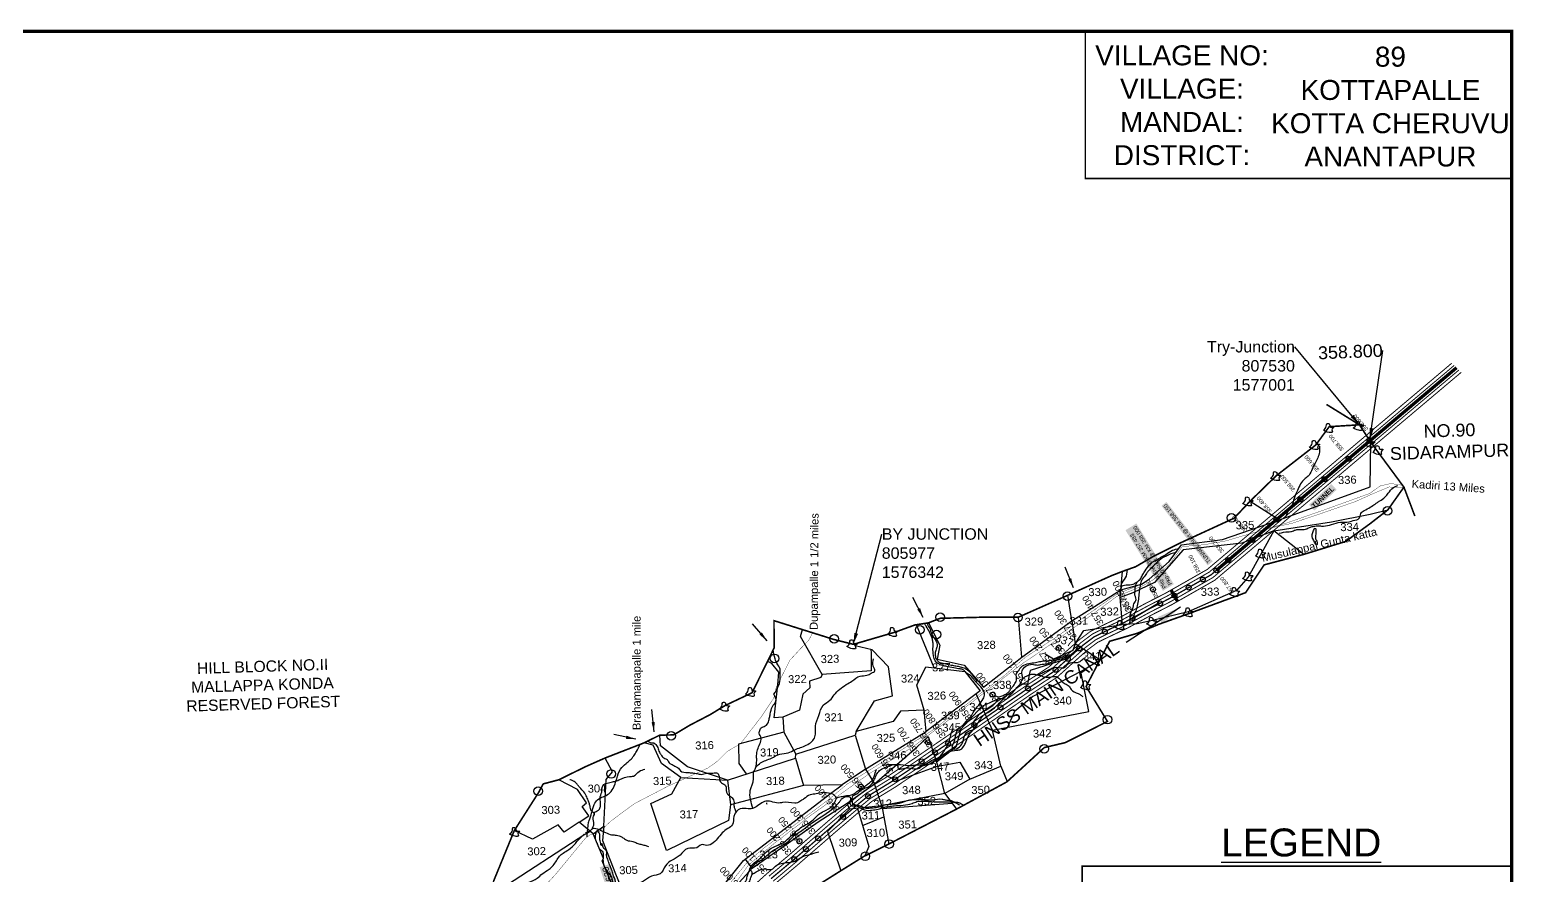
# Model space of a CAD drawing. Header units: feet. Extents: x 800423 to 808000, y 1573223 to 1578223.
# Drawn here: x 803457 to 807996, y 1575635 to 1578223 of the extents above; entities that cross this region are included whole.
import ezdxf
from ezdxf import colors
from ezdxf.entities.mleader import LeaderData, LeaderLine
from ezdxf.enums import TextEntityAlignment as Align
from ezdxf.math import Vec2, Vec3

# ---------------------------------------------------------------- set-up
doc = ezdxf.new("R2010")
doc.units = ezdxf.units.FT
doc.header["$LTSCALE"] = 15
doc.header["$MEASUREMENT"] = 0
doc.header["$PDMODE"] = 32
doc.header["$PDSIZE"] = 15
doc.linetypes.add('HIDDEN2', pattern=[0.1875, 0.125, -0.0625])
for name, color, linetype in [('CANAL1', 7, 'Continuous'), ('CRDS STONES', 7, 'Continuous'), ('CSMark', 72, 'Continuous'), ('HILL', 17, 'Continuous'), ('PAPER SIZE', 10, 'Continuous'), ('PLOT', 7, 'Continuous'), ('PLOT NO', 7, 'Continuous'), ('ROADS', 6, 'Continuous'), ('STRUCTURE', 5, 'Continuous'), ('TABLE', 7, 'Continuous'), ('TANKS-STREAM', 4, 'Continuous'), ('text', 10, 'Continuous'), ('text2', 7, 'Continuous'), ('VILLAGE STONES', 240, 'Continuous')]:
    doc.layers.add(name, color=color, linetype=linetype)
doc.layers.add('VILLAGE BOUNDRY', color=5, linetype='HIDDEN2', lineweight=100)
doc.styles.add('A', font='arial.ttf')
doc.styles.get("Standard").update_dxf_attribs({"font": 'arial.ttf'})
doc.linetypes.add('DOTS', pattern='A,1e-06,-3,["●",Standard,S=3,R=0,X=-1.25,Y=-1.25],-3', length=6.000001)
doc.dimstyles.get("Standard").update_dxf_attribs({"dimtxt": 0.18, "dimasz": 0.18, "dimexe": 0.18, "dimexo": 0.0625, "dimgap": 0.09, "dimtad": 0, "dimtih": 1, "dimtoh": 1, "dimdec": 4, "dimzin": 0, "dimdsep": 46, "dimtxsty": 'Standard', "dimcen": 0.09, "dimadec": 0, "dimazin": 0, "dimtfac": 1, "dimtdec": 4, "dimtofl": 0, "dimtmove": 0, "dimatfit": 3, "dimfxl": 1, "dimtolj": 1, "dimtzin": 0, "dimarcsym": 0})

msp = doc.modelspace()

# ---------------------------------------------------------------- linework, layer by layer
at = {"layer": 'CANAL1', "color": 1, "const_width": 3}
for points in [[(805654.6, 1575588.4), (805712, 1575640.1), (805778.7, 1575696), (805900.4, 1575801.7), (805970.2, 1575861), (806010.1, 1575894), (806048.4, 1575917.4), (806084.4, 1575939.5), (806164.5, 1575993.4), (806314.3, 1576096), (806497.8, 1576222.2), (806575.4, 1576272.9), (806621.7, 1576314.6), (806667.9, 1576355.7), (806703.5, 1576382.4), (806744, 1576402.1), (806799.2, 1576428.1), (806870.2, 1576466.8), (806933, 1576498.9), (807059.9, 1576571.2), (807808, 1577202.3)], [(805738.2, 1575609.9), (805804.7, 1575665.6), (805926.5, 1575771.4), (805995.8, 1575830.4), (806033.3, 1575861.3), (806069.3, 1575883.3), (806106.1, 1575905.8), (806187, 1575960.3), (806336.9, 1576063), (806520.1, 1576189), (806599.9, 1576241.1), (806648.4, 1576284.8), (806693.2, 1576324.7), (806724.5, 1576348.1), (806761.3, 1576366), (806817.3, 1576392.5), (806888.9, 1576431.4), (806952, 1576463.7), (807082.9, 1576538.2), (807837.1, 1577174.5)]]:
    msp.add_lwpolyline(points, dxfattribs=at)
at = {"layer": 'CANAL1', "color": 5, "const_width": 3}
for points in [[(805718.6, 1575632.5), (805785.2, 1575688.4), (805906.9, 1575794.1), (805976.6, 1575853.4), (806015.9, 1575885.8), (806053.6, 1575908.9), (806089.8, 1575931.1), (806170.1, 1575985.1), (806320, 1576087.8), (806503.4, 1576213.9), (806581.5, 1576264.9), (806628.4, 1576307.2), (806674.2, 1576347.9), (806708.8, 1576373.8), (806748.3, 1576393.1), (806803.7, 1576419.2), (806874.9, 1576457.9), (806937.8, 1576490.1), (807065.7, 1576562.9), (807815.3, 1577195.3)], [(805731.7, 1575617.4), (805798.2, 1575673.2), (805920, 1575779), (805989.4, 1575838.1), (806027.5, 1575869.5), (806064.1, 1575891.8), (806100.6, 1575914.2), (806181.3, 1575968.6), (806331.3, 1576071.3), (806514.5, 1576197.3), (806593.7, 1576249), (806641.7, 1576292.3), (806686.9, 1576332.4), (806719.2, 1576356.6), (806757, 1576375.1), (806812.8, 1576401.4), (806884.2, 1576440.2), (806947.3, 1576472.5), (807077.2, 1576546.4), (807829.8, 1577181.4)]]:
    msp.add_lwpolyline(points, dxfattribs=at)
at = {"layer": 'CANAL1', "color": 1, "linetype": 'HIDDEN2', "ltscale": 5, "const_width": 4}
msp.add_lwpolyline([(805725.1, 1575625), (805791.7, 1575680.8), (805831.8, 1575715.6), (805913.5, 1575786.5), (805983, 1575845.7), (806021.7, 1575877.6), (806058.8, 1575900.3), (806095.2, 1575922.7), (806175.7, 1575976.8), (806226.6, 1576011.7), (806325.6, 1576079.5), (806427.2, 1576149.4), (806508.9, 1576205.6), (806587.6, 1576257), (806633.1, 1576297.9), (806680.5, 1576340.2), (806714, 1576365.2), (806752.6, 1576384.1), (806808.2, 1576410.3), (806879.5, 1576449.1), (806915.9, 1576467.7), (806942.5, 1576481.3), (807071.4, 1576554.7), (807087.6, 1576568.3), (807822.6, 1577188.4)], dxfattribs=at)
at = {"layer": 'CANAL1', "color": 79, "const_width": 10}
for points in [[(807087.6, 1576568.3), (807822.6, 1577188.4)], [(806969, 1576473.3), (806949.2, 1576508.1)]]:
    msp.add_lwpolyline(points, dxfattribs=at)
at = {"layer": 'CANAL1', "color": 1, "linetype": 'HIDDEN2', "ltscale": 100, "const_width": 2}
for points in [[(807087.5, 1576568.3), (807087.6, 1576568.3), (807124.3, 1576599.3)], [(806959.2, 1576490.7), (807071.4, 1576554.7), (807087.6, 1576568.3)], [(806915.9, 1576467.7), (806942.5, 1576481.3), (806959.2, 1576490.7)]]:
    msp.add_lwpolyline(points, dxfattribs=at)
at = {"layer": 'CANAL1', "color": 3}
for p in [(807556.3, 1576964.3), (807492.1, 1576909.6), (807418.5, 1576847.5), (807345, 1576785.4), (807271.4, 1576723.4), (807197.8, 1576661.3), (807002.9, 1576515.7), (807046.3, 1576540.4), (806959.4, 1576490.9)]:
    msp.add_point(p, dxfattribs=at)
at = {"layer": 'CSMark', "color": 5, "const_width": 4.9}
msp.add_lwpolyline([(806677.2, 1575663.4), (807991.5, 1575663.4), (807991.5, 1573747.5), (806675.4, 1573747.6)], close=True, dxfattribs=at)
at = {"layer": 'CSMark', "color": 3}
for p in [(807124.3, 1576599.3), (807087.5, 1576568.3), (806915.9, 1576467.7), (806831, 1576422.7), (806831, 1576422.7), (806746.4, 1576381), (806668.3, 1576329.3), (806633.1, 1576297.9), (806595.7, 1576264.3), (806511.3, 1576207.2), (806427.2, 1576149.4), (806347.3, 1576094.5), (806226.6, 1576011.7), (806266.8, 1576039.3), (806186.2, 1575984), (806105, 1575929.2), (806021.7, 1575877.6), (805945.3, 1575813.6), (805869.5, 1575748.4), (805796.4, 1575684.9), (805831.8, 1575715.6)]:
    msp.add_point(p, dxfattribs=at)
at = {"layer": 'CSMark', "color": 2}
for p in [(806894, 1576510), (806605, 1576331), (806403, 1576188), (806205, 1576042), (806000, 1575907), (805812, 1575740)]:
    msp.add_point(p, dxfattribs=at)
at = {"layer": 'PAPER SIZE', "color": 5, "const_width": 4.9}
msp.add_lwpolyline([(807991.5, 1578217.8), (806686.8, 1578217.8), (806686.8, 1577767), (807991.5, 1577767)], close=True, dxfattribs=at)
at = {"layer": 'PLOT', "lineweight": -2}
for points in [[(807191.1, 1576780.1), (807280.8, 1576723.3), (807558, 1576824), (807559.9, 1576960.8)], [(807263.2, 1576689.1), (807439.8, 1576716.7), (807557.9, 1576740.3), (807612.4, 1576753.5)], [(806646, 1576413.9), (806795.3, 1576508.5), (806858.8, 1576525.7), (806882.4, 1576541), (806943.7, 1576595.8), (806981.1, 1576647), (807106.8, 1576662.5), (807280.8, 1576723.3)], [(807263.2, 1576689.1), (807165.8, 1576651.8), (806986.5, 1576631.4), (806898.9, 1576531.1), (806831.8, 1576499.5), (806793.1, 1576485.3)], [(807355.1, 1576617.2), (807263.2, 1576689.1), (807184.9, 1576547.3), (807149, 1576506.6), (807001.5, 1576441.5), (807003.5, 1576436.1)], [(807001.5, 1576441.5), (806892.2, 1576415.4), (806845.9, 1576404.5), (806800.4, 1576402.4), (806793.1, 1576485.3), (806800.6, 1576565.3)], [(806646, 1576413.9), (806632.9, 1576492.1)], [(806206.5, 1576407.7), (806242.1, 1576339.8), (806233.3, 1576296.2), (806315.7, 1576278.1), (806375.6, 1576210.6), (806492.2, 1576302.4), (806482, 1576425.1)], [(806492.2, 1576302.4), (806646, 1576413.9), (806655.6, 1576343.3), (806682.1, 1576383.9), (806800.4, 1576402.4)], [(806030.4, 1576326.3), (806031, 1576315.8), (806031.7, 1576260.5), (805881.8, 1576249.7), (805815, 1576366.2), (805821.5, 1576387)], [(806224.6, 1576270.2), (806170.6, 1576402.2)], [(805982.7, 1576337.3), (805981, 1576343.2)], [(805986.1, 1576075.7), (806042, 1576169.2), (806096.8, 1576184.5), (806084.4, 1576273.3), (806034.5, 1576325.4), (805982.7, 1576337.3)], [(806671.2, 1576333.2), (806627.3, 1576296.3), (806518.1, 1576262.5), (806515.3, 1576248.6), (806509.6, 1576220.6), (806487, 1576220.2), (806444.8, 1576173.6), (806422.8, 1576176), (806370.1, 1576152.3), (806305.7, 1576082.1), (806290.6, 1576027.7), (806231.6, 1575982)], [(806673.5, 1576258.8), (806731.4, 1576294.4), (806655.6, 1576343.3), (806648.5, 1576323.4), (806589.8, 1576297.1), (806564.3, 1576311.9)], [(805881.8, 1576249.7), (805877.9, 1576240.3), (805842.7, 1576229.3), (805843.8, 1576209.3), (805822.7, 1576189.4), (805812.4, 1576140.6), (805760.7, 1576119.3), (805734.6, 1576117), (805745.4, 1576218.4), (805748.7, 1576256.4), (805727.4, 1576283.6), (805717.5, 1576288.6)], [(806193.6, 1576140.5), (806171.4, 1576217.4), (806198.6, 1576273.4), (806224.6, 1576270.2), (806318.6, 1576258.7), (806364.7, 1576199.5), (806200, 1576075.6)], [(806403, 1576079.3), (806697, 1576136.5), (806673.5, 1576258.8), (806526.6, 1576182.2), (806470.4, 1576136.3), (806449.1, 1576088.3)], [(806428.2, 1575968.8), (806403, 1576079.3), (806352.7, 1576190.4)], [(806012.6, 1575959.3), (806200, 1576075.6), (806193.6, 1576140.5), (806121.1, 1576137.8), (806098.4, 1576105.9), (805986.1, 1576075.7), (805982.4, 1576064)], [(805760.7, 1576119.3), (805764.7, 1576073.5), (805801, 1576006.4)], [(805592, 1575926.8), (805469.9, 1575966.8), (805386.6, 1576031.6), (805384.8, 1576064.3)], [(805764.7, 1576073.5), (805625.3, 1576037), (805626.2, 1575977.2), (805649.3, 1575945.4)], [(805799.6, 1575994.1), (805801, 1576006.4), (805982.4, 1576064), (806014.5, 1575960.6), (805942.4, 1575912.5)], [(806042.1, 1575915.1), (806171.1, 1576027.6), (806205.5, 1576059.9), (806235.9, 1575969.1), (806111.8, 1575924.5), (806073, 1575942)], [(805448.7, 1575934.3), (805390, 1575977.4), (805364.6, 1576033.9), (805336.9, 1576040.7)], [(805213, 1575785.4), (805220.6, 1575928.7), (805240.2, 1575951.9), (805217.2, 1575994.2)], [(805592, 1575926.8), (805799.6, 1575994.1), (805824.5, 1575909.9)], [(806014.5, 1575960.6), (806042.1, 1575915.1)], [(806235.9, 1575969.1), (806302.9, 1575981.1), (806333.8, 1575929.2), (806428.2, 1575968.8), (806447.8, 1575922.2)], [(806257.4, 1575886.1), (806235.9, 1575969.1)], [(805138.4, 1575797.8), (805167.5, 1575817.1), (805147.3, 1575846.1), (805160.4, 1575857.2), (805133.4, 1575897.6), (805075.9, 1575927.7)], [(805180.4, 1575762.6), (805213, 1575785.4), (805209.1, 1575741.8), (805248.7, 1575640.2), (805270.7, 1575587.7), (805358, 1575457.3), (805493.4, 1575516.9), (805518, 1575527.3), (805640.7, 1575680.3), (805907.4, 1575885.5), (805942.4, 1575912.5), (805824.5, 1575909.9), (805601, 1575851.2), (805594.8, 1575802.9), (805408.6, 1575711.8), (805405.3, 1575710.8), (805357.1, 1575854.9), (805421.9, 1575885.1), (805448.7, 1575934.3), (805592, 1575926.8), (805601, 1575851.2)], [(805667.7, 1575657.1), (805778.8, 1575734.4), (805869.3, 1575798.5), (805958.5, 1575856.6), (806042.1, 1575915.1)], [(806257.4, 1575886.1), (806064.2, 1575848.3), (806042.1, 1575915.1)], [(806333.8, 1575929.2), (806257.4, 1575886.1), (806292.3, 1575837.7)], [(805964.9, 1575837.4), (805898, 1575769.6), (805939, 1575649.5)], [(806064.2, 1575848.3), (805964.9, 1575837.4), (805958.5, 1575856.6)], [(805989.4, 1575840), (806024.2, 1575723.3), (806012.4, 1575694.8)], [(806064.2, 1575848.3), (806085.6, 1575731.1)], [(806065.8, 1575839.3), (806278.9, 1575856.3)], [(805275.8, 1575451.7), (805291, 1575479.9), (805208.3, 1575679.5), (805212.1, 1575686.8), (805180.4, 1575762.6), (805138.4, 1575797.8), (805092.6, 1575767.5), (805073.7, 1575790.2), (804995.4, 1575745.8), (804939.6, 1575772.4)], [(806004.9, 1575787.9), (806070.4, 1575814.2)], [(805172.4, 1575769.3), (805155.4, 1575760.4), (804895.5, 1575590.9), (804875.2, 1575615.2)], [(805520, 1575507.2), (805543.8, 1575516.1), (805587.9, 1575569.7), (805657.8, 1575647.5), (805667.7, 1575657.1), (805646.5, 1575684.8)]]:
    msp.add_lwpolyline(points, dxfattribs=at)
for points in [[(805734.1, 1576189.4), (805752.8, 1576234.3), (805752.8, 1576250.7), (805752.9, 1576266), (805743.1, 1576284), (805737.3, 1576297.6), (805732, 1576325.7)], [(805711, 1575857.1), (805712, 1575853.2)]]:
    msp.add_spline(points, degree=3, dxfattribs=at)
at = {"layer": 'ROADS', "linetype": 'HIDDEN2', "lineweight": -2, "ltscale": 5, "const_width": 1}
for points in [[(807657.3, 1576828.8), (807620.8, 1576834.1), (807588.8, 1576826.5), (807556.2, 1576803.4), (807422, 1576754.9), (807302.5, 1576713.2), (807184.9, 1576678.6), (807113.5, 1576657.6), (807049, 1576646.7), (806983.7, 1576641.2), (806947.7, 1576591.7), (806896, 1576540.5), (806865.3, 1576522.5), (806812.6, 1576500.4), (806782.6, 1576488.2), (806699.3, 1576426.9), (806560.5, 1576327.9), (806495, 1576283.6), (806413, 1576221.2), (806342, 1576166.5), (806247, 1576094), (806155.8, 1576026.2), (806024.5, 1575945.6), (805945.5, 1575889.3), (805848, 1575819.6), (805736.7, 1575734.5), (805656, 1575666.7), (805620.2, 1575616.6)], [(806866.9, 1576529.1), (806783.1, 1576495.7), (806685.3, 1576427.1), (806599.4, 1576365), (806503.5, 1576302.7), (806437.2, 1576244.9), (806383.3, 1576205.3), (806318.8, 1576155), (806215.5, 1576076.9), (806166, 1576045.6), (806069.1, 1575983.7), (805958.4, 1575914.7), (805900.8, 1575866.7), (805824.6, 1575810.1), (805701.9, 1575717.6), (805654.5, 1575677.6), (805538.9, 1575538.2), (805505.2, 1575514.4), (805386.8, 1575464.1), (805292.6, 1575421.3), (805257.1, 1575410.9), (805254.3, 1575411.5)]]:
    msp.add_lwpolyline(points, dxfattribs=at)
at = {"layer": 'ROADS', "linetype": 'HIDDEN2', "lineweight": -2, "ltscale": 10, "const_width": 1}
msp.add_lwpolyline([(807658.4, 1576822.8), (807616.4, 1576823.5), (807569.7, 1576804.2), (807513.7, 1576779), (807403.8, 1576740.9), (807319.2, 1576712.3), (807236.2, 1576694)], dxfattribs=at)
at = {"layer": 'ROADS', "lineweight": -2}
msp.add_lwpolyline([(806912.7, 1576469.2), (806832.8, 1576421.3)], dxfattribs=at)
at = {"layer": 'ROADS', "linetype": 'DOTS', "lineweight": -2, "ltscale": 0.15, "const_width": 1}
msp.add_lwpolyline([(805004.8, 1575571.8), (805067.2, 1575639.8), (805156.5, 1575748.2), (805170.6, 1575758.7), (805201.8, 1575770.6), (805237.7, 1575803.5), (805307, 1575854.6), (805409.4, 1575907.8), (805532.2, 1575963.7), (805562.4, 1575985.4), (805590.5, 1576014), (805631.7, 1576038.1), (805693.8, 1576118.4), (805733.5, 1576177.7), (805741.1, 1576211.4), (805783.2, 1576293.9), (805813.8, 1576327.2), (805840.5, 1576354.9), (805853, 1576378.1)], dxfattribs=at)
at = {"layer": 'ROADS', "linetype": 'DOTS', "lineweight": -2, "ltscale": 0.15}
msp.add_open_spline([(805162.2, 1575753.1), (805163, 1575761.3), (805167.2, 1575801.7), (805165.2, 1575791.8), (805174.7, 1575821.2), (805179.5, 1575836.8), (805184.2, 1575853.5), (805197.2, 1575874), (805226.3, 1575878.1), (805244.7, 1575904), (805252.8, 1575930.6), (805261.2, 1575959.6), (805279.8, 1575975.9), (805298.9, 1575991.2), (805313, 1576011.6), (805320.9, 1576028.6), (805324.3, 1576035.7)], degree=3, knots=[518.586901, 518.586901, 518.586901, 518.586901, 524.760494, 548.796993, 571.438449, 591.742859, 604.810769, 623.547864, 662.876824, 684.354141, 716.632361, 748.857032, 773.745062, 790.616548, 823.796868, 848.139985, 848.139985, 848.139985, 848.139985], dxfattribs=at)
at = {"layer": 'TANKS-STREAM', "lineweight": -2}
for points in [[(807403.1, 1576948.2), (807403.3, 1576930.3), (807397.8, 1576912.6), (807390.2, 1576896.2), (807380.7, 1576878.4), (807371.2, 1576859.3), (807359.3, 1576849.5), (807335.5, 1576813), (807325.5, 1576788.5), (807318.8, 1576766), (807307.8, 1576750.9), (807296.3, 1576728.9), (807293.7, 1576726.9)], [(807280.1, 1576682.1), (807306.8, 1576686.6), (807315.1, 1576686.9), (807326.9, 1576690.9), (807336.8, 1576693.5), (807350, 1576693.6), (807363.3, 1576695), (807372.7, 1576699.3), (807383.9, 1576702.9), (807393.4, 1576704.5), (807403.4, 1576704.5), (807415.7, 1576703.9), (807440.2, 1576708.7), (807467.8, 1576715.9), (807493.3, 1576716.4), (807500.9, 1576719.2), (807521.9, 1576725.5), (807527.9, 1576734.3), (807529.6, 1576742.6), (807540, 1576751.2), (807558.5, 1576761.8), (807573.5, 1576771.2), (807580.9, 1576776.4), (807588.1, 1576780.9), (807603.7, 1576792.8), (807613.7, 1576804.1), (807629.4, 1576821.8), (807643.1, 1576828.1)], [(807388.5, 1576697.4), (807385, 1576690.2), (807382.2, 1576666.6), (807385, 1576660.9), (807388.2, 1576654.3), (807391.6, 1576648.4), (807394.7, 1576645.3), (807396.6, 1576650.8), (807395, 1576658.2), (807391.2, 1576664.4), (807391, 1576671), (807391.8, 1576686.5), (807392.1, 1576691.7), (807392.5, 1576695.3), (807388.5, 1576697.4)], [(806795.6, 1576511.5), (806796.6, 1576516.9), (806833.3, 1576526.4), (806842.4, 1576531.6), (806852, 1576537.9), (806859.7, 1576550.1), (806865.9, 1576561.2), (806881.6, 1576582.8), (806895.3, 1576595.8), (806912, 1576604.2), (806919.4, 1576610), (806927.7, 1576613.6), (806933.2, 1576617), (806953.8, 1576629.8), (806972.4, 1576635.1)], [(806965.8, 1576626.1), (806964.4, 1576624.2), (806948.1, 1576618.7), (806941, 1576614.9), (806928.9, 1576609.7), (806888.9, 1576575.5), (806878.4, 1576565), (806872.4, 1576556.2), (806861.2, 1576541.4), (806857, 1576532.3), (806855.2, 1576524.7), (806853.3, 1576515.7), (806851.4, 1576501), (806845.4, 1576460.3), (806843, 1576451.5), (806840.9, 1576443.7), (806837.7, 1576438.2), (806835, 1576430.3), (806830.5, 1576412.1), (806830, 1576408.5)], [(806814.6, 1576570.3), (806808.8, 1576545.2), (806796.9, 1576525.3), (806795.6, 1576511.5), (806788.2, 1576504.1)], [(806823.2, 1576403.4), (806823, 1576409.7), (806824, 1576415.8), (806823.7, 1576425.9), (806826, 1576438), (806828, 1576444), (806831.1, 1576450.1), (806833.8, 1576458.9), (806835.7, 1576465.8), (806842, 1576479.1), (806838, 1576497.5), (806839.2, 1576502.9), (806839.5, 1576516.4), (806842.2, 1576526.4), (806846.6, 1576534.1)], [(806279.5, 1576027.8), (806281.2, 1576034.5), (806285.1, 1576044), (806288.5, 1576056.1), (806291.4, 1576068.4), (806294.6, 1576077.6), (806298.7, 1576083.6), (806303.5, 1576088.5), (806311.7, 1576094.6), (806317.7, 1576101.1), (806337, 1576122.7), (806341.5, 1576129.7), (806350.7, 1576144.1), (806361.6, 1576156.8), (806374.6, 1576175.6), (806377.7, 1576182), (806378.4, 1576190.4), (806348.1, 1576231.7), (806336.7, 1576245.4), (806319.7, 1576257.2), (806313.2, 1576264.2), (806303.4, 1576266.6), (806284.5, 1576269.8), (806259.5, 1576274.8), (806247.6, 1576277.9), (806238.6, 1576282), (806232.7, 1576285.5), (806221.1, 1576314.8), (806220.9, 1576334.7), (806221.2, 1576341.9), (806220.5, 1576348.8), (806217.8, 1576361.2), (806210, 1576379.3), (806200.1, 1576397.2), (806193.7, 1576405.7)], [(806203, 1576407.2), (806204.5, 1576400.1), (806207.1, 1576396.6), (806210.7, 1576391.4), (806214.3, 1576380.6), (806217.9, 1576371.2), (806224.3, 1576361.7), (806233.4, 1576340.6), (806231.8, 1576330.5), (806227.4, 1576316.6), (806228.8, 1576302.1), (806231.1, 1576296.3), (806237.9, 1576288.8), (806256.2, 1576283.4), (806272.3, 1576279.2), (806287.8, 1576276.7), (806300.5, 1576274.3), (806314.9, 1576270.1), (806320.4, 1576267.4), (806355.5, 1576228.3)], [(806494.2, 1576235.2), (806494.2, 1576243.2), (806492.4, 1576256.7), (806494.6, 1576264.2), (806528.4, 1576280.7), (806536.2, 1576278.9), (806549.9, 1576280.1), (806570.9, 1576283.6), (806587.4, 1576289.9), (806596.4, 1576294.1), (806605.6, 1576295.3), (806619.9, 1576300.6), (806626.6, 1576303.5), (806634.6, 1576309.1), (806644.4, 1576310.7), (806662.7, 1576333.7)], [(805679.1, 1575966.7), (805693.3, 1575979.1), (805726.5, 1575993.9), (805752.2, 1576006.3), (805777.5, 1576010), (805797.9, 1576019.4), (805833, 1576033.4), (805859.6, 1576059), (805860.9, 1576091.8), (805871.4, 1576124.8), (805885.1, 1576155.5), (805904.9, 1576170.8), (805918.6, 1576187.4), (805955.1, 1576218.7), (805972.6, 1576229.5), (805997.7, 1576244.7), (806018.6, 1576247.5), (806031.8, 1576253.8), (806043, 1576261.2), (806037.6, 1576275), (806039, 1576298.2)], [(806410, 1576186.2), (806419.7, 1576181.9), (806426.6, 1576182.6), (806432, 1576184.5), (806438.1, 1576187.3), (806448.7, 1576193.2), (806455, 1576199.4), (806458.1, 1576204.7), (806461.6, 1576209.1), (806465.2, 1576212.7), (806469.3, 1576218.4), (806475.8, 1576232.4), (806476.4, 1576252.4), (806485.5, 1576265.6), (806488, 1576269.8), (806524.6, 1576285.1), (806542.9, 1576288.5), (806558.1, 1576291.1), (806575.1, 1576292.3), (806587, 1576294.9), (806603, 1576299.9), (806613.5, 1576302.6), (806619.5, 1576305.8), (806627.7, 1576310.6)], [(806539.9, 1576248.9), (806549.7, 1576252.1), (806556.9, 1576256), (806568.9, 1576261.2), (806576.3, 1576265.1), (806586.5, 1576269.6), (806597.9, 1576271.8), (806625.5, 1576273), (806631.9, 1576280.1), (806645.1, 1576286.3), (806668.4, 1576288.2), (806677.8, 1576296.1), (806688.3, 1576301.9)], [(806313.9, 1575849.4), (806305.9, 1575854), (806299.3, 1575857.2), (806288.6, 1575858.3), (806279.3, 1575862.5), (806269.1, 1575864.3), (806258.5, 1575865.4), (806248.4, 1575867.7), (806220.1, 1575865.5), (806200.9, 1575865.3), (806186.2, 1575866.9), (806173.2, 1575866.5), (806148.5, 1575864.8), (806116.8, 1575855), (806107.7, 1575853.3), (806080.6, 1575851.5), (806070.6, 1575849.5), (806054.8, 1575844), (806038, 1575841.3), (806024.3, 1575840), (806015.7, 1575839.9), (806010.3, 1575842.3), (806002.2, 1575846), (805994.3, 1575848.2), (805981.9, 1575850.7), (805976.9, 1575852.5), (805974.9, 1575854.1), (805973.9, 1575860.1), (805975.9, 1575878.3), (805983.8, 1575882.4), (805990.2, 1575886.4), (805999.4, 1575895.3), (806008, 1575900.4), (806021.1, 1575905.4), (806038.2, 1575921.4), (806044.8, 1575937), (806052.1, 1575950.3), (806063.3, 1575959.9), (806082.1, 1575968.3), (806112.6, 1575969.7), (806114.6, 1575961.5), (806126.1, 1575961.6), (806141.9, 1575964.2), (806162.3, 1575961.5), (806175.8, 1575962.1), (806186.2, 1575969), (806208.7, 1575975.5), (806221.3, 1575981.6), (806229.9, 1575987.2), (806236.1, 1575992), (806249.4, 1575999.1), (806266, 1576010.9), (806294.1, 1576018.4), (806305.1, 1576020.5), (806316.7, 1576033.6), (806322.2, 1576046.1), (806330.9, 1576064.9), (806346.5, 1576084), (806356, 1576097.4), (806366.6, 1576113.9), (806374.2, 1576124.1), (806385.3, 1576132), (806392, 1576135.6), (806423.3, 1576161.7), (806439.7, 1576179), (806449.7, 1576187.9), (806462.4, 1576193.1), (806471.3, 1576202.8), (806479.3, 1576211.6), (806487, 1576220.2), (806492.1, 1576231.9), (806515.3, 1576248.6), (806529.1, 1576250.9), (806541.5, 1576248.5), (806550.7, 1576246.3), (806561.7, 1576242.2), (806601.7, 1576241.7), (806618.5, 1576225.4), (806625.1, 1576221.3), (806637.2, 1576213.9), (806643, 1576204), (806647.4, 1576199.6), (806670.5, 1576188.4), (806679.3, 1576182.2)], [(805669.4, 1575840.4), (805662.4, 1575867.3), (805661.6, 1575894.8), (805671.5, 1575930.1), (805672.6, 1575953), (805678, 1575963.2), (805680.4, 1575974.9), (805681.3, 1575988.6), (805680.9, 1576001.6), (805690.8, 1576037.3), (805695, 1576055.3), (805689.1, 1576070.1), (805689.6, 1576075.6), (805695.3, 1576086.4), (805707.6, 1576092.2), (805717.5, 1576105.3), (805720.5, 1576118.4), (805722.9, 1576128.8), (805729.1, 1576151.6), (805740, 1576167.7), (805734.1, 1576189.4)], [(806279.5, 1576027.8), (806283.8, 1576022.4), (806301.9, 1576028.4), (806306.1, 1576032.1), (806314, 1576051.5), (806329.7, 1576076.4), (806346.7, 1576084.3), (806344.8, 1576097.4), (806344.6, 1576102), (806352, 1576113.5), (806360.9, 1576126.4), (806376.8, 1576137.6), (806388.3, 1576144.5), (806394.2, 1576149.1), (806413.6, 1576165.5), (806422.8, 1576176), (806422.6, 1576174.3)], [(806065.2, 1575972.1), (806084.5, 1575974.2), (806103.1, 1575974.8), (806121.7, 1575974.4), (806152.1, 1575971.2), (806166.9, 1575972.9), (806196.8, 1575975.3), (806216.6, 1575986.9), (806233.9, 1575993.7), (806248.1, 1576005.7), (806254.6, 1576015.7), (806260.9, 1576025.1), (806273.6, 1576056.2), (806276.2, 1576069.1), (806281.4, 1576082)], [(805348.3, 1576046.3), (805355.2, 1576041.5), (805359.1, 1576040.9), (805364.3, 1576040.9), (805367.7, 1576039.2), (805372.7, 1576035.1), (805376.6, 1576029.6), (805379.8, 1576022.8), (805382.2, 1576015.6), (805385.3, 1576009.2), (805390, 1576001.8), (805393.7, 1575996.9), (805400, 1575992.9), (805405.3, 1575990.7), (805408.4, 1575988.1), (805415.5, 1575977.7), (805419.6, 1575975.9), (805431, 1575969.4), (805439.2, 1575965.5), (805447.9, 1575955.2), (805470.6, 1575950), (805484.4, 1575948.6), (805499.3, 1575946.6), (805511.8, 1575944.1), (805527.9, 1575947.8), (805546.9, 1575948.2), (805561.5, 1575947.8), (805564.8, 1575943.2), (805567.2, 1575935), (805568.6, 1575924.5), (805573.7, 1575918.5), (805586, 1575909.8), (805588.7, 1575889.6), (805593.6, 1575881.9), (805601, 1575876.6), (805610.1, 1575866.5), (805611.8, 1575858.3), (805611.9, 1575845.6), (805615.1, 1575836), (805617.8, 1575829.3)], [(805207.7, 1575889.8), (805213.3, 1575913.5), (805228.1, 1575918.1), (805236.3, 1575920.6), (805250.5, 1575923.4), (805262.4, 1575928.4), (805292.3, 1575937.6), (805304.1, 1575939.2), (805322.1, 1575953.4), (805339.3, 1575960.3)], [(805924.1, 1575869.5), (805928.4, 1575873), (805943.1, 1575877), (805959.7, 1575879.6), (805974.7, 1575882.4), (805987.2, 1575891.7), (806001.5, 1575900.2), (806014.9, 1575909.8), (806026.5, 1575918.8), (806034.9, 1575926.9), (806044, 1575949.2), (806047.5, 1575959.1)], [(805157.4, 1575765), (805169.9, 1575771.4), (805177.3, 1575776.7), (805180.3, 1575782.6), (805183, 1575791.4), (805181, 1575812.6), (805184.6, 1575825), (805177.6, 1575830.2), (805171.9, 1575844.1), (805169.2, 1575854.3), (805165.7, 1575864.3), (805159.4, 1575879), (805149.6, 1575894), (805137.4, 1575907.2), (805131.8, 1575914), (805125.9, 1575919.9), (805119.1, 1575924.1), (805109.1, 1575927.9)], [(805184.2, 1575820.2), (805184.3, 1575825.5), (805197.1, 1575834.8), (805200.2, 1575838.1), (805203.7, 1575849.2), (805202.1, 1575871.7), (805207.7, 1575889.8)], [(805585.2, 1575566.4), (805597.8, 1575569.3), (805608.2, 1575577), (805616.2, 1575585.3), (805628.1, 1575593.2), (805635.7, 1575600.6), (805649.7, 1575621.3), (805653.2, 1575634.6), (805657.8, 1575647.5), (805663.8, 1575662.3), (805671.4, 1575671.9), (805684.4, 1575681.2), (805696.3, 1575692.1), (805730.4, 1575720.9), (805756.7, 1575732.3), (805802.2, 1575770.2), (805819.7, 1575783.2), (805854.1, 1575804.9), (805870, 1575821.4), (805887.2, 1575831.3), (805912.9, 1575847.7), (805921.4, 1575860.8), (805923.9, 1575868.6), (805924.6, 1575872.2), (805921.3, 1575877.9), (805913.7, 1575883.9), (805907.4, 1575885.5), (805883.1, 1575888.4), (805863.7, 1575884.3), (805845.1, 1575882.1), (805825.6, 1575869.1), (805816.4, 1575863.3), (805810.3, 1575858.9), (805806.1, 1575857.2), (805797.5, 1575856.5), (805760.4, 1575858.1), (805753.1, 1575856.7), (805709.6, 1575862.3), (805675.1, 1575842.5), (805660.8, 1575838.6), (805637.2, 1575839.9), (805615.3, 1575825.8), (805611.6, 1575815.5), (805606.8, 1575790.8), (805592.8, 1575778.1), (805576, 1575765.4), (805560.6, 1575746.8), (805523.7, 1575727.7), (805516.3, 1575729.9), (805497.9, 1575719.8), (805470.3, 1575717.7), (805446.7, 1575697.4), (805401.7, 1575664.4), (805386.1, 1575640), (805359.3, 1575633.1), (805335.2, 1575617.3), (805307.9, 1575606.3), (805294.3, 1575600.4), (805280.5, 1575592.3), (805282.4, 1575578.5), (805317.5, 1575526), (805319.7, 1575525.1)], [(805662.6, 1575653.3), (805673, 1575667.3), (805678.5, 1575672.8), (805687.3, 1575677.4), (805695, 1575681.8), (805729.8, 1575710.1), (805741.7, 1575717.5), (805783.7, 1575744.6), (805788.4, 1575750), (805807.4, 1575764.3), (805823.4, 1575775.1), (805832.3, 1575782.2), (805913.8, 1575839.4), (805931.4, 1575856), (805937.1, 1575863.4), (805942.5, 1575870.8), (805967.4, 1575874.3), (805968.1, 1575850.5), (805974.6, 1575847.5), (805984.9, 1575848.6), (805992.2, 1575845.4), (806000.3, 1575841.2), (806011.4, 1575835.7), (806020.9, 1575834.1), (806038.3, 1575835.3), (806057.1, 1575838.7), (806069.2, 1575842.8), (806084.5, 1575845.8), (806101.6, 1575848), (806156.9, 1575855.4), (806171.3, 1575860.8), (806192.2, 1575862.2), (806255.8, 1575859.9), (806276.2, 1575860.1), (806290.8, 1575857.5), (806296.7, 1575854.5), (806302, 1575850)], [(805178.8, 1575779.1), (805188.7, 1575778.9), (805204.1, 1575773.3), (805219, 1575765.9), (805237.4, 1575759.6), (805252.1, 1575758.3), (805267.1, 1575753.3), (805271.6, 1575750.1), (805276.8, 1575747), (805283.5, 1575742.4), (805293.4, 1575740.6), (805302.3, 1575738.8), (805314.9, 1575734), (805326.4, 1575730.3), (805338.8, 1575727.2), (805350, 1575723.4)], [(805299.7, 1575457.1), (805310.9, 1575459.6), (805313.4, 1575461.6), (805316.3, 1575464.9), (805317.5, 1575468), (805317.7, 1575477.2), (805314.7, 1575489.9), (805313.1, 1575501.2), (805310.7, 1575507.5), (805306.4, 1575516.8), (805292.1, 1575535.6), (805282.9, 1575555.2), (805278.5, 1575566.2), (805273, 1575576.5), (805267.1, 1575587.8), (805253.5, 1575602.5), (805248.4, 1575621.6), (805243.3, 1575633.9), (805239.2, 1575649.1), (805234.7, 1575658), (805233, 1575664.3), (805230.7, 1575668.5), (805229.7, 1575671.9), (805227.9, 1575677), (805225.3, 1575684.7), (805221.9, 1575696.6), (805222.3, 1575707.9), (805215.1, 1575716.1), (805210.1, 1575724.7), (805207.3, 1575732.9), (805206, 1575726.6), (805203.3, 1575736.4), (805201.1, 1575750.4), (805200.8, 1575761), (805193.3, 1575771.7), (805187.8, 1575760.9), (805188.3, 1575743.7), (805192.6, 1575733.3), (805199.2, 1575717.6), (805210.4, 1575705.9), (805211.1, 1575689.2), (805219.3, 1575652.9), (805228.5, 1575640.9), (805236.8, 1575629.2), (805243, 1575595.9), (805254.2, 1575585.6), (805261, 1575565.6), (805274.8, 1575530.6), (805285.1, 1575519.7), (805292, 1575505.2), (805295.1, 1575494.7), (805297.1, 1575486.2), (805297.4, 1575475.6), (805299.7, 1575457.1), (805299.3, 1575458.6)], [(805666.9, 1575638.7), (805679.7, 1575645.6), (805705.9, 1575654.7), (805728.3, 1575653.8), (805738.8, 1575663.4), (805777.2, 1575674.6), (805800.5, 1575680.2), (805820.7, 1575692.2), (805839.9, 1575698.5), (805871.1, 1575706.9)], [(805272.3, 1575417.5), (805272.8, 1575419.1), (805276.6, 1575422.8), (805288.9, 1575425), (805299.8, 1575431.5), (805303, 1575439.2), (805328.1, 1575459.1), (805333.2, 1575469.5), (805337.3, 1575476.6), (805358.4, 1575487.1), (805373.5, 1575491.9), (805393.3, 1575493.6), (805407.4, 1575496.4), (805416.5, 1575501.8), (805424.8, 1575510), (805431, 1575518.2), (805439.1, 1575521.6), (805443.5, 1575519.3), (805450.5, 1575524.4), (805465.6, 1575529.8), (805479.8, 1575537.2), (805493.6, 1575543), (805507.7, 1575545.5), (805519.2, 1575549.5), (805525.5, 1575553.3), (805566.9, 1575561.6), (805584.3, 1575565.3), (805594.7, 1575564.8), (805604.4, 1575568.2), (805617.7, 1575577.6), (805624, 1575583.2), (805632.6, 1575587.9), (805651.3, 1575603.8), (805658.4, 1575614.3), (805663.4, 1575628.6), (805667, 1575639), (805667, 1575644.5), (805662.8, 1575652.3), (805662.6, 1575653.3)]]:
    msp.add_spline(points, degree=3, dxfattribs=at)
msp.add_open_spline([(804779.7, 1575448.3), (804791.6, 1575452.9), (804811.1, 1575460.4), (804816.3, 1575489.3), (804836.4, 1575497.8), (804849.8, 1575510.1), (804859.4, 1575532.8), (804885.7, 1575539.6), (804909.3, 1575559.5), (804940, 1575562.9), (804953.5, 1575595.7), (804980.3, 1575613.3), (805008, 1575623.4), (805025.5, 1575641.7), (805049.6, 1575653.9), (805065.8, 1575674.6), (805076.8, 1575693.7), (805089.9, 1575704.6), (805117.4, 1575719.2), (805133.7, 1575743.1), (805151.2, 1575758.9), (805153.4, 1575761)], degree=3, knots=[0, 0, 0, 0, 36.167938, 59.26866, 79.350397, 98.677491, 114.334097, 151.899638, 172.815633, 209.20246, 234.647417, 273.609094, 303.998769, 323.809863, 349.924767, 385.537394, 402.229504, 417.056704, 437.060035, 496.518037, 505.470835, 505.470835, 505.470835, 505.470835], dxfattribs=at)
at = {"layer": 'text2', "color": 5, "lineweight": -2, "const_width": 9.8}
msp.add_lwpolyline([(807991.5, 1578217.8), (800428, 1578217.8), (800428, 1573747.5), (807991.5, 1573747.5)], close=True, dxfattribs=at)
at = {"layer": 'VILLAGE BOUNDRY', "lineweight": -2, "ltscale": 25, "const_width": 4.9}
for points in [[(807525.6, 1577013.7), (807424.8, 1577076)], [(804875.2, 1575615.2), (804939.6, 1575772.4), (805014, 1575888.9), (805028, 1575915), (805075.9, 1575927.7), (805157.1, 1575967.6), (805217.2, 1575994.2), (805336.9, 1576040.7), (805384.8, 1576064.3), (805427, 1576064.9), (805476.9, 1576094.8), (805538.3, 1576126.7), (805584.9, 1576155), (805667.1, 1576193.9), (805734.7, 1576331.2), (805734.1, 1576414.5), (805918.2, 1576356.7), (805977, 1576342), (806104.3, 1576379.2), (806165.5, 1576401.4), (806206.5, 1576407.7), (806242.7, 1576421.7), (806366.8, 1576424.9), (806482, 1576425.1), (806632.9, 1576492.1), (806767.7, 1576552.5), (806800.6, 1576565.3), (806840.7, 1576579.5), (806896.2, 1576611.9), (806976.4, 1576651.8), (807141.8, 1576727.9), (807191.1, 1576780.1), (807271.4, 1576858.3), (807391.7, 1576951.8), (807433, 1577008), (807525.6, 1577013.7), (807559.9, 1576960.8), (807661.6, 1576823), (807612.4, 1576753.5), (807558.3, 1576711.4), (807483.3, 1576656.8), (807355.1, 1576617.2), (807233.9, 1576585.2), (807177.2, 1576500.2), (807003.2, 1576436), (806911.7, 1576403.4), (806845.2, 1576375.6), (806761.1, 1576351.4), (806689.1, 1576212.9), (806754.5, 1576106.2), (806626, 1576041.5), (806561.2, 1576026.1), (806446.8, 1575921.3), (806335.4, 1575861), (806292.3, 1575837.7), (806085.6, 1575731.1), (806008.8, 1575693), (805939, 1575649.5), (805780.8, 1575550.3)], [(807661.6, 1576823), (807695, 1576734.8)]]:
    msp.add_lwpolyline(points, dxfattribs=at)
at = {"layer": 'VILLAGE STONES', "lineweight": -2}
for centre in [(807134.1, 1576728.7), (807611.7, 1576750.7), (806632.3, 1576489.2), (806242.3, 1576425.3), (806480.7, 1576424.3), (805918.1, 1576359.2), (806180.2, 1576386.3), (806231.6, 1576372.5), (805736, 1576299.1), (806754.4, 1576111.6), (805419.4, 1576062), (806561.2, 1576022.3), (805236.2, 1575945.4), (805012.9, 1575893), (806086.5, 1575731.1), (806013.6, 1575693.5)]:
    msp.add_circle(centre, 13.2, dxfattribs=at)
for points in [[(807415.2, 1576996.9), (807424.2, 1577009.1), (807425.8, 1577017), (807434.3, 1577014.5), (807435.2, 1577008.3), (807447, 1577005.9), (807440.8, 1576998.6), (807442.6, 1576991.8), (807432.6, 1576990.4), (807415.4, 1576997.2)], [(807506.5, 1577003.7), (807515.5, 1577015.9), (807517.1, 1577023.7), (807525.6, 1577021.2), (807526.5, 1577015.1), (807538.3, 1577012.7), (807532.1, 1577005.4), (807533.9, 1576998.6), (807523.8, 1576997.1), (807506.7, 1577004)], [(807372, 1576945), (807381, 1576957.2), (807382.6, 1576965), (807391.2, 1576962.6), (807392.1, 1576956.4), (807403.8, 1576954), (807397.6, 1576946.7), (807399.4, 1576939.9), (807389.4, 1576938.5), (807372.2, 1576945.3)], [(807541.2, 1576952.3), (807550.2, 1576964.4), (807551.8, 1576972.3), (807560.3, 1576969.8), (807561.2, 1576963.6), (807573, 1576961.3), (807566.8, 1576954), (807568.6, 1576947.2), (807558.6, 1576945.7), (807541.4, 1576952.6)], [(807566, 1576929.4), (807575, 1576941.6), (807576.6, 1576949.4), (807585.1, 1576947), (807586, 1576940.8), (807597.8, 1576938.4), (807591.6, 1576931.1), (807593.4, 1576924.3), (807583.3, 1576922.9), (807566.2, 1576929.7)], [(807253.3, 1576849.9), (807262.3, 1576862.1), (807263.9, 1576869.9), (807272.5, 1576867.4), (807273.3, 1576861.3), (807285.1, 1576858.9), (807278.9, 1576851.6), (807280.7, 1576844.8), (807270.7, 1576843.3), (807253.5, 1576850.2)], [(807168.1, 1576772.4), (807177.1, 1576784.5), (807178.7, 1576792.4), (807187.3, 1576789.9), (807188.2, 1576783.7), (807199.9, 1576781.4), (807193.7, 1576774.1), (807195.6, 1576767.3), (807185.5, 1576765.8), (807168.3, 1576772.7)], [(807207.1, 1576612.9), (807216.1, 1576625.1), (807217.7, 1576632.9), (807226.2, 1576630.4), (807227.1, 1576624.3), (807238.9, 1576621.9), (807232.7, 1576614.6), (807234.5, 1576607.8), (807224.5, 1576606.3), (807207.3, 1576613.2)], [(807167.9, 1576542.9), (807176.9, 1576555.1), (807178.5, 1576562.9), (807187, 1576560.4), (807187.9, 1576554.3), (807199.7, 1576551.9), (807193.5, 1576544.6), (807195.3, 1576537.8), (807185.3, 1576536.3), (807168.1, 1576543.2)], [(807127.4, 1576495.4), (807136.4, 1576507.6), (807138, 1576515.5), (807146.6, 1576513), (807147.5, 1576506.8), (807159.2, 1576504.4), (807153, 1576497.1), (807154.8, 1576490.3), (807144.8, 1576488.9), (807127.6, 1576495.7)], [(806777.2, 1576394.5), (806786.2, 1576406.7), (806787.8, 1576414.5), (806796.3, 1576412), (806797.2, 1576405.9), (806809, 1576403.5), (806802.8, 1576396.2), (806804.6, 1576389.4), (806794.6, 1576387.9), (806777.4, 1576394.8)], [(806874, 1576404.1), (806883.1, 1576416.2), (806884.6, 1576424.1), (806893.2, 1576421.6), (806894.1, 1576415.4), (806905.9, 1576413.1), (806899.7, 1576405.8), (806901.5, 1576399), (806891.4, 1576397.5), (806874.2, 1576404.4)], [(806985.8, 1576433.5), (806994.8, 1576445.7), (806996.4, 1576453.5), (807004.9, 1576451.1), (807005.8, 1576444.9), (807017.6, 1576442.5), (807011.4, 1576435.2), (807013.2, 1576428.4), (807003.2, 1576427), (806986, 1576433.8)], [(806081.5, 1576373.1), (806090.5, 1576385.3), (806092.1, 1576393.1), (806100.6, 1576390.6), (806101.5, 1576384.5), (806113.3, 1576382.1), (806107.1, 1576374.8), (806108.9, 1576368), (806098.9, 1576366.5), (806081.7, 1576373.4)], [(805957.3, 1576335.1), (805966.3, 1576347.3), (805967.9, 1576355.1), (805976.5, 1576352.6), (805977.3, 1576346.5), (805989.1, 1576344.1), (805982.9, 1576336.8), (805984.7, 1576330), (805974.7, 1576328.5), (805957.5, 1576335.4)], [(806671.7, 1576210), (806680.7, 1576222.2), (806682.3, 1576230), (806690.8, 1576227.5), (806691.7, 1576221.4), (806703.5, 1576219), (806697.3, 1576211.7), (806699.1, 1576204.9), (806689.1, 1576203.4), (806671.9, 1576210.3)], [(805646.6, 1576189.7), (805655.6, 1576201.9), (805657.2, 1576209.8), (805665.7, 1576207.3), (805666.6, 1576201.1), (805678.4, 1576198.8), (805672.2, 1576191.5), (805674, 1576184.7), (805663.9, 1576183.2), (805646.8, 1576190.1)], [(805566.7, 1576144.5), (805575.7, 1576156.7), (805577.3, 1576164.5), (805585.8, 1576162), (805586.7, 1576155.9), (805598.5, 1576153.5), (805592.3, 1576146.2), (805594.1, 1576139.4), (805584.1, 1576137.9), (805566.9, 1576144.8)], [(804924.8, 1575761.3), (804933.8, 1575773.5), (804935.4, 1575781.3), (804943.9, 1575778.8), (804944.8, 1575772.7), (804956.6, 1575770.3), (804950.4, 1575763), (804952.2, 1575756.2), (804942.2, 1575754.7), (804925, 1575761.6)]]:
    msp.add_spline(points, degree=3, dxfattribs=at)

# ---------------------------------------------------------------- texts
at = {"layer": 'CSMark', "color": 1}
for s, height, rotation, p in [('358.800', 12, 130.1522, (807548.8, 1576996.9)), ('358.700', 12, 130.1522, (807473.6, 1576935.4)), ('358.600', 12, 130.1522, (807399.5, 1576872.3)), ('358.500', 12, 130.1522, (807325.9, 1576811.8)), ('358.400', 12, 130.1522, (807253.3, 1576746.1)), ('358.300', 12, 130.1522, (807177.6, 1576687.7)), ('358.200', 12, 130.1522, (807107, 1576623.8)), ('358.100', 12, 117.0833, (807034.4, 1576560.6)), ('357.800', 12, 126.6429, (807139.3, 1576498.5)), ('357.500', 20, 115.3887, (806820.8, 1576443.6)), ('357.600', 12, 118.5383, (806905.5, 1576484.8)), ('357.400', 20, 120.3387, (806735.3, 1576402)), ('357.500', 12, 115.3887, (806820.8, 1576443.6)), ('357.300', 20, 123.1379, (806653.5, 1576359.5)), ('357.250', 20, 133.1842, (806619.2, 1576315.4)), ('357.200', 20, 124.5184, (806578.9, 1576280.6)), ('357.100', 20, 124.5184, (806498.1, 1576226.2)), ('357.000', 20, 124.5184, (806415.6, 1576169.7)), ('356.900', 20, 124.4098, (806332.5, 1576112.3)), ('356.800', 20, 124.4098, (806252.7, 1576057.7)), ('356.750', 20, 123.9558, (806213.3, 1576029.5)), ('356.700', 20, 123.9558, (806173.4, 1576002.4)), ('356.600', 20, 121.4101, (806092.1, 1575948.9)), ('356.500', 20, 130.393, (806008.4, 1575895.2)), ('356.400', 20, 130.9793, (805930.1, 1575831.5)), ('356.300', 20, 130.9793, (805854.7, 1575764.5)), ('356.200', 20, 129.9826, (805781.8, 1575701.8)), ('356.250', 20, 129.9826, (805817.3, 1575733.4)), ('356.100', 20, 131.9757, (805708.9, 1575642.6)), ('356.000', 20, 131.4312, (805640.1, 1575582.6))]:
    msp.add_text(s, height=height, rotation=rotation, dxfattribs=at).set_placement(p, align=Align.MIDDLE_LEFT)
at = {"layer": 'PLOT NO', "lineweight": -2}
for s, rotation, p in [('336', 1.7937, (807488.4, 1576845.4)), ('335', 1.7937, (807175.3, 1576706.9)), ('334', 1.7937, (807495.5, 1576701.3)), ('330', 1.7937, (806724.6, 1576502.4)), ('333', 1.7937, (807068.5, 1576503)), ('329', 1.7937, (806529.5, 1576411.8)), ('331', 1.7937, (806666.9, 1576414.3)), ('332', 1.7937, (806761.1, 1576442.2)), ('337', 340.1579, (806622.3, 1576354.1)), ('328', 1.7937, (806384, 1576340.2)), ('323', 1.7937, (805905.5, 1576297.5)), ('327', 1.7937, (806246.3, 1576272.1)), ('341', 1.7937, (806707.9, 1576306.1)), ('322', 1.7937, (805805.8, 1576236)), ('324', 1.7937, (806151, 1576237.8)), ('338', 1.7937, (806432.4, 1576217.9)), ('326', 1.7937, (806232.2, 1576184.9)), ('344', 1.7937, (806360.7, 1576151)), ('340', 1.7937, (806616.8, 1576169.7)), ('321', 1.7937, (805916.8, 1576119)), ('339', 1.7937, (806273.8, 1576124.5)), ('345', 1.7937, (806277.8, 1576087.8)), ('325', 1.7937, (806076.8, 1576055.9)), ('342', 1.7937, (806554.9, 1576069.7)), ('316', 1.7937, (805521.6, 1576033.2)), ('319', 1.7937, (805720, 1576011.7)), ('346', 1.7937, (806111.2, 1576002.3)), ('320', 1.7937, (805895.8, 1575989.1)), ('347', 1.7937, (806242.3, 1575967.7)), ('343', 1.7937, (806375.2, 1575972.5)), ('304', 1.7937, (805192.6, 1575901.2)), ('315', 1.7937, (805392.4, 1575924.4)), ('318', 1.7937, (805738.4, 1575924.4)), ('349', 1.7937, (806285.3, 1575938.9)), ('312', 1.7937, (806066.8, 1575854.6)), ('348', 1.7937, (806154.6, 1575896.5)), ('352', 1.7937, (806201.5, 1575862.4)), ('350', 1.7937, (806366.4, 1575896.7)), ('303', 1.7937, (805051.1, 1575835.5)), ('317', 1.7937, (805473.9, 1575822.2)), ('311', 1.7937, (806030.7, 1575819)), ('310', 1.7937, (806045.7, 1575765.3)), ('351', 1.7937, (806143, 1575790.9)), ('309', 1.7937, (805960.6, 1575735.8)), ('302', 1.7937, (805007.9, 1575709)), ('313', 1.7937, (805717.7, 1575699)), ('305', 1.7937, (805289.1, 1575651.5)), ('314', 1.7937, (805438.7, 1575657.3))]:
    msp.add_text(s, height=24.49, rotation=rotation, dxfattribs=at).set_placement(p, align=Align.MIDDLE_CENTER)
for s, rotation, p in [('Kadiri 13 Miles ', 356.0518, (807684.6, 1576821.2)), ('Dupampalle 1 1/2 miles', 89.572, (805867.9, 1576385.9)), ('Musulappal Gunta katta', 13.1479, (807229.5, 1576593.8)), ('Brahamanapalle 1 mile', 90.0003, (805325.9, 1576079.6))]:
    msp.add_text(s, height=24.491, rotation=rotation, dxfattribs=at).set_placement(p)
at = {"layer": 'STRUCTURE', "color": 5, "attachment_point": 1, "bg_fill": 1, "box_fill_scale": 1.3, "bg_fill_color": 7, "bg_fill_true_color": 16777215, "bg_fill_transparency": 4390977}
for s, insert, char_height, width, rotation in [('{\\fArial|b1|i0|c0|p34;TUNNEL}', (807377.5, 1576768.6), 15, 84.492, 43.0151), ('TUNNEL Start @ KM 358.150', (807061.9, 1576588.9), 12, 223.176, 127.8583), ('Pkg-9 End @ KM 357.483\\PPkg-10 Start @ KM 358.000', (806925.4, 1576510.6), 12, 210.87, 121.7033), ('\\pi0.72756;SP@ KM 355.620', (805278.9, 1575444.8), 20, 222.929, 108.531)]:
    msp.add_mtext(s, dxfattribs=dict(at, insert=insert, char_height=char_height, width=width, rotation=rotation))
at = {"layer": 'TABLE', "extrusion": (0.000201441, 0.004807, 0.999988), "style": 'A'}
msp.add_text('%%ULEGEND', height=85.38, rotation=359.9999, dxfattribs=at).set_placement((807347.2, 1575716.9, 7734.9), align=Align.MIDDLE)
at = {"layer": 'text', "lineweight": -2, "attachment_point": 1, "rotation": 1.7937}
for s, insert, char_height, width in [('\\pi107.33;NO.90 \\P\\pi2.1218;SIDARAMPUR', (807614.1, 1577010.3), 39.185, 366.081), ('\\pi97.896;HILL BLOCK NO.II \\P\\pi78.262;MALLAPPA KONDA  \\P\\pi61.621;RESERVED FOREST', (803870.2, 1576282.6), 34.287, 589.606)]:
    msp.add_mtext(s, dxfattribs=dict(at, insert=insert, char_height=char_height, width=width))
at = {"layer": 'VILLAGE STONES'}
msp.add_text('HNSS MAIN CANAL', height=40.685, rotation=34.122, dxfattribs=at).set_placement((806362.9, 1576027.5))
at = {"layer": 'VILLAGE STONES', "char_height": 61.066, "attachment_point": 2}
for s, insert, width in [('VILLAGE NO:\\PVILLAGE:\\PMANDAL:\\PDISTRICT:', (806982.5, 1578174.7), 524.168), ('\\pt61.066;89\\PKOTTAPALLE \\PKOTTA CHERUVU\\PANANTAPUR  ', (807620.3, 1578170.6), 719.274)]:
    msp.add_mtext(s, dxfattribs=dict(at, insert=insert, width=width))

# ---------------------------------------------------------------- leaders
at = {"layer": 'CRDS STONES', "color": 1}
ml = msp.add_multileader_mtext('Standard', dxfattribs=at)
ml.set_content('Try-Junction \\P807530\\P1577001', color=1)
ml.set_leader_properties()
ml.build(insert=Vec2(0, 0))
ml.multileader.update_dxf_attribs({"dogleg_length": 0.36, "arrow_head_size": 35})
ctx = ml.context
ctx.base_point, ctx.char_height, ctx.arrow_head_size, ctx.landing_gap_size, ctx.plane_origin = Vec3(807063.4, 1577252.3), 35, 35, 0.09, Vec3(806125.6, 1577610)
ctx.text_align_type = 2
notes = []
notes.append((ctx, [(1, (1, 1, 0), (807328.1, 1577252.3), (-1, 0), 1.396927018504357e-11, [(0, [(807525.6, 1577013.7)], 0, [])])]))
ctx.mtext.insert, ctx.mtext.alignment, ctx.mtext.flow_direction = Vec3(807328, 1577270.1), 3, 5
ml = msp.add_multileader_mtext('Standard', dxfattribs=at)
ml.set_content('BY JUNCTION\\P805977\\P1576342', color=1)
ml.set_leader_properties()
ml.build(insert=Vec2(0, 0))
ml.multileader.update_dxf_attribs({"dogleg_length": 0.36, "arrow_head_size": 35})
ctx = ml.context
ctx.base_point, ctx.char_height, ctx.arrow_head_size, ctx.landing_gap_size, ctx.plane_origin = Vec3(806063.8, 1576679.3), 35, 35, 0.09, Vec3(805601.4, 1576492.5)
notes.append((ctx, [(0, (1, 1, 0), (806063.8, 1576679.3), (1, 0), 1.396927018504357e-11, [(0, [(805977, 1576342)], 0, [])])]))
ctx.mtext.insert, ctx.mtext.flow_direction = Vec3(806063.9, 1576697.1), 5
at = {"layer": 'HILL', "color": 5, "lineweight": -2}
for points in [[(806650.3, 1576514.7), (806624.6, 1576578.2)], [(806190.7, 1576424.2), (806158.9, 1576484.9)], [(805713, 1576352.5), (805668.2, 1576404.5)], [(805367.1, 1576074.4), (805360.8, 1576142.7)], [(805311.3, 1576051.6), (805244.2, 1576065.8)]]:
    msp.add_leader(points, dimstyle='Standard', override={"dimasz": 30, "dimgap": 0.09, "dimtad": 0, "dimzin": 2}, dxfattribs=at)
at = {"layer": 'VILLAGE STONES'}
msp.add_leader([(806978, 1576456.2), (806811.8, 1576347.7)], dimstyle='Standard', override={"dimasz": 75, "dimtfill": 2, "dimtfillclr": 5}, dxfattribs=at)
at = {"layer": 'VILLAGE STONES', "color": 1}
ml = msp.add_multileader_mtext('Standard', dxfattribs=at)
ml.set_content('358.800', color=1)
ml.set_leader_properties()
ml.build(insert=Vec2(0, 0))
ml.multileader.update_dxf_attribs({"dogleg_length": 0.36, "arrow_head_size": 39.2})
ctx = ml.context
ctx.base_point, ctx.char_height, ctx.arrow_head_size, ctx.landing_gap_size, ctx.plane_origin, ctx.plane_x_axis, ctx.plane_y_axis = Vec3(807403.6, 1577233.5), 39.19, 39.2, 0.0893, Vec3(808334.8, 1576722.1), Vec3(0.999165, 0.040858), Vec3(-0.040858, 0.999165)
ctx.text_align_type = 2
notes.append((ctx, [(1, (1, 1, 0), (807596.6, 1577241.4), (-0.999165, -0.040858), 7.671131070964585e-12, [(0, [(807557.4, 1576964.7)], 0, [])])]))
ctx.mtext.insert, ctx.mtext.text_direction, ctx.mtext.rotation, ctx.mtext.alignment, ctx.mtext.flow_direction = Vec3(807595.7, 1577261.3), Vec3(0.999165, 0.040858), 0.04087, 3, 5
for ctx, leaders in notes:
    for number, flags, end, landing, length, lines in leaders:
        leader = LeaderData()
        leader.index, (leader.has_last_leader_line, leader.has_dogleg_vector, leader.attachment_direction) = number, flags
        leader.last_leader_point, leader.dogleg_vector, leader.dogleg_length = Vec3(end), Vec3(landing), length
        for number, points, colour, breaks in lines:
            line = LeaderLine()
            line.index, line.vertices, line.color, line.breaks = number, Vec3.list(points), colors.encode_raw_color(colour), breaks
            leader.lines.append(line)
        ctx.leaders.append(leader)

doc.saveas('drawing.dxf')
